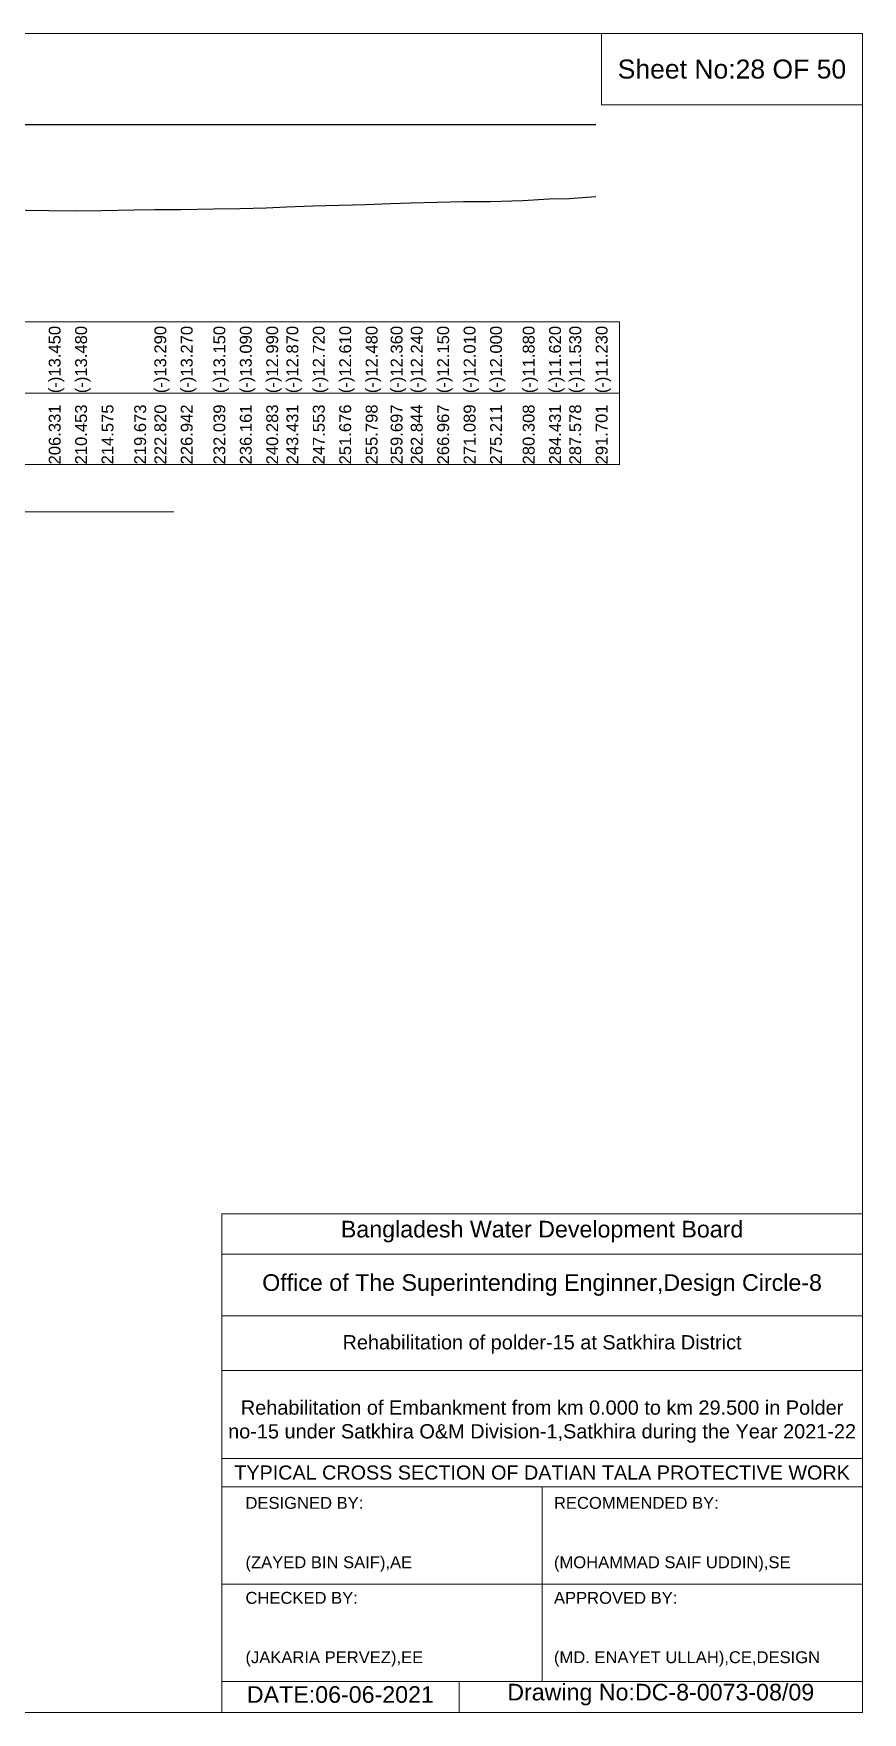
# Model space of a CAD drawing. Header units: inches. Extents: x 89000 to 845000, y -7071 to 31.
# Drawn here: x 511507 to 515000, y -7071 to 0 of the extents above; entities that cross this region are included whole.
import ezdxf

# ---------------------------------------------------------------- set-up
doc = ezdxf.new("R2010")
doc.units = ezdxf.units.IN
doc.header["$LTSCALE"] = 7
doc.header["$MEASUREMENT"] = 0
for name, color, linetype, lineweight in [('Cross section Data Border', 7, 'Continuous', 9), ('Cross Section Labels', 7, 'Continuous', 9), ('Existing_Bed_Level for Xsection', 7, 'Continuous', 25), ('Long Section Labels', 7, 'Continuous', 9)]:
    doc.layers.add(name, color=color, linetype=linetype, lineweight=lineweight)
doc.styles.get("Standard").update_dxf_attribs({"font": 'arial.ttf'})

msp = doc.modelspace()

# ---------------------------------------------------------------- linework, layer by layer
at = {"layer": 'Cross section Data Border'}
msp.add_lwpolyline([(505100, -1214.62), (513975.91999, -1214.62), (513975.91999, -1814.62), (505100, -1814.62)], close=True, dxfattribs=at)
msp.add_lwpolyline([(505100, -1514.62), (513975.91999, -1514.62)], dxfattribs=at)
at = {"layer": 'Cross Section Labels'}
for points in [[(505000, 0), (515000, 0), (515000, -7071), (505000, -7071)], [(513900, 0), (515000, 0), (515000, -300), (513900, -300)]]:
    msp.add_lwpolyline(points, close=True, dxfattribs=at)
for points in [[(507777.95999, -2014.62), (509937.95999, -2014.62), (512097.95999, -2014.62)], [(512300, -7071), (512300, -4971), (515000, -4971)], [(512300, -5141), (515000, -5141)], [(512300, -5401), (515000, -5401)], [(512300, -5631), (515000, -5631)], [(512300, -6001), (515000, -6001)], [(512300, -6121), (515000, -6121)], [(513650, -6121), (513650, -6941)], [(512300, -6531), (515000, -6531)], [(512300, -6941), (515000, -6941)], [(513300, -6941), (513300, -7071)]]:
    msp.add_lwpolyline(points, dxfattribs=at)
at = {"layer": 'Existing_Bed_Level for Xsection'}
for points in [[(506000, -382.62), (513875.91999, -382.62)], [(511380.65971, -742.53), (511570.93732, -745.77), (511682.23351, -746.58), (511793.53076, -745.77), (511931.15907, -742.53), (512016.12821, -741.45), (512127.42831, -740.91), (512265.05235, -737.67), (512376.35193, -736.05), (512487.65235, -733.35), (512572.63674, -730.11), (512683.94066, -726.06), (512795.24523, -723.09), (512906.55043, -719.58), (513011.82628, -716.34), (513096.79974, -713.1), (513208.10069, -710.67), (513319.40234, -706.89), (513430.70465, -706.62), (513568.32497, -703.38), (513679.6268, -696.36), (513764.61529, -693.93), (513875.91999, -685.83)]]:
    msp.add_lwpolyline(points, dxfattribs=at)

# ---------------------------------------------------------------- texts
at = {"layer": 'Cross Section Labels', "attachment_point": 5}
for s, insert, char_height in [('Sheet No:28 OF 50', (514450, -150), 80), ('Bangladesh Water Development Board', (513650, -5046), 70), ('Office of The Superintending Enginner,Design Circle-8', (513650, -5271), 70)]:
    msp.add_mtext(s, dxfattribs=dict(at, insert=insert, char_height=char_height))
at = {"layer": 'Cross Section Labels'}
for s, insert, char_height, width, attachment_point in [('Rehabilitation of polder-15 at Satkhira District', (513650, -5521), 60, 2800, 5), ('Rehabilitation of Embankment from km 0.000 to km 29.500 in Polder no-15 under Satkhira O&M Division-1,Satkhira during the Year 2021-22', (513650, -5846), 60, 2700, 5), ('TYPICAL CROSS SECTION OF DATIAN TALA PROTECTIVE WORK', (513650, -6061), 59.5765532, 2800, 5), ('DESIGNED BY:^J^J^J(ZAYED BIN SAIF),AE', (512400, -6321), 50, 1400, 4), ('RECOMMENDED BY:^J^J^J(MOHAMMAD SAIF UDDIN),SE', (513700, -6321), 50, 1400, 4), ('CHECKED BY:^J^J^J(JAKARIA PERVEZ),EE', (512400, -6721), 50, 1400, 4), ('APPROVED BY:^J^J^J(MD. ENAYET ULLAH),CE,DESIGN', (513700, -6721), 50, 1400, 4), ('DATE:06-06-2021', (512800, -6996), 70, 1400, 5), ('Drawing No:DC-8-0073-08/09', (514150, -6996), 70, 2200, 5)]:
    msp.add_mtext(s, dxfattribs=dict(at, insert=insert, char_height=char_height, width=width, attachment_point=attachment_point))
at = {"layer": 'Long Section Labels', "char_height": 50, "attachment_point": 1, "rotation": 90}
for s, insert in [('(-)13.450', (511570.93732, -1514.62)), ('(-)13.450', (511570.93732, -1514.62)), ('(-)13.480', (511682.23351, -1514.62)), ('(-)13.290', (512016.12821, -1514.62)), ('(-)13.270', (512127.42831, -1514.62)), ('(-)13.150', (512265.05235, -1514.62)), ('(-)13.090', (512376.35193, -1514.62)), ('(-)12.990', (512487.65235, -1514.62)), ('(-)12.870', (512572.63674, -1514.62)), ('(-)12.720', (512683.94066, -1514.62)), ('(-)12.610', (512795.24523, -1514.62)), ('(-)12.480', (512906.55043, -1514.62)), ('(-)12.360', (513011.82628, -1514.62)), ('(-)12.240', (513096.79974, -1514.62)), ('(-)12.150', (513208.10069, -1514.62)), ('(-)12.010', (513319.40234, -1514.62)), ('(-)12.000', (513430.70465, -1514.62)), ('(-)11.880', (513568.32497, -1514.62)), ('(-)11.620', (513679.6268, -1514.62)), ('(-)11.530', (513764.61529, -1514.62)), ('(-)11.230', (513875.91999, -1514.62)), ('206.331', (511570.93732, -1814.62)), ('210.453', (511682.23351, -1814.62)), ('214.575', (511793.53076, -1814.62)), ('219.673', (511931.15907, -1814.62)), ('222.820', (512016.12821, -1814.62)), ('226.942', (512127.42831, -1814.62)), ('232.039', (512265.05235, -1814.62)), ('236.161', (512376.35193, -1814.62)), ('240.283', (512487.65235, -1814.62)), ('243.431', (512572.63674, -1814.62)), ('247.553', (512683.94066, -1814.62)), ('251.676', (512795.24523, -1814.62)), ('255.798', (512906.55043, -1814.62)), ('259.697', (513011.82628, -1814.62)), ('262.844', (513096.79974, -1814.62)), ('266.967', (513208.10069, -1814.62)), ('271.089', (513319.40234, -1814.62)), ('275.211', (513430.70465, -1814.62)), ('280.308', (513568.32497, -1814.62)), ('284.431', (513679.6268, -1814.62)), ('287.578', (513764.61529, -1814.62)), ('291.701', (513875.91999, -1814.62))]:
    msp.add_mtext(s, dxfattribs=dict(at, insert=insert))

doc.saveas('drawing.dxf')
